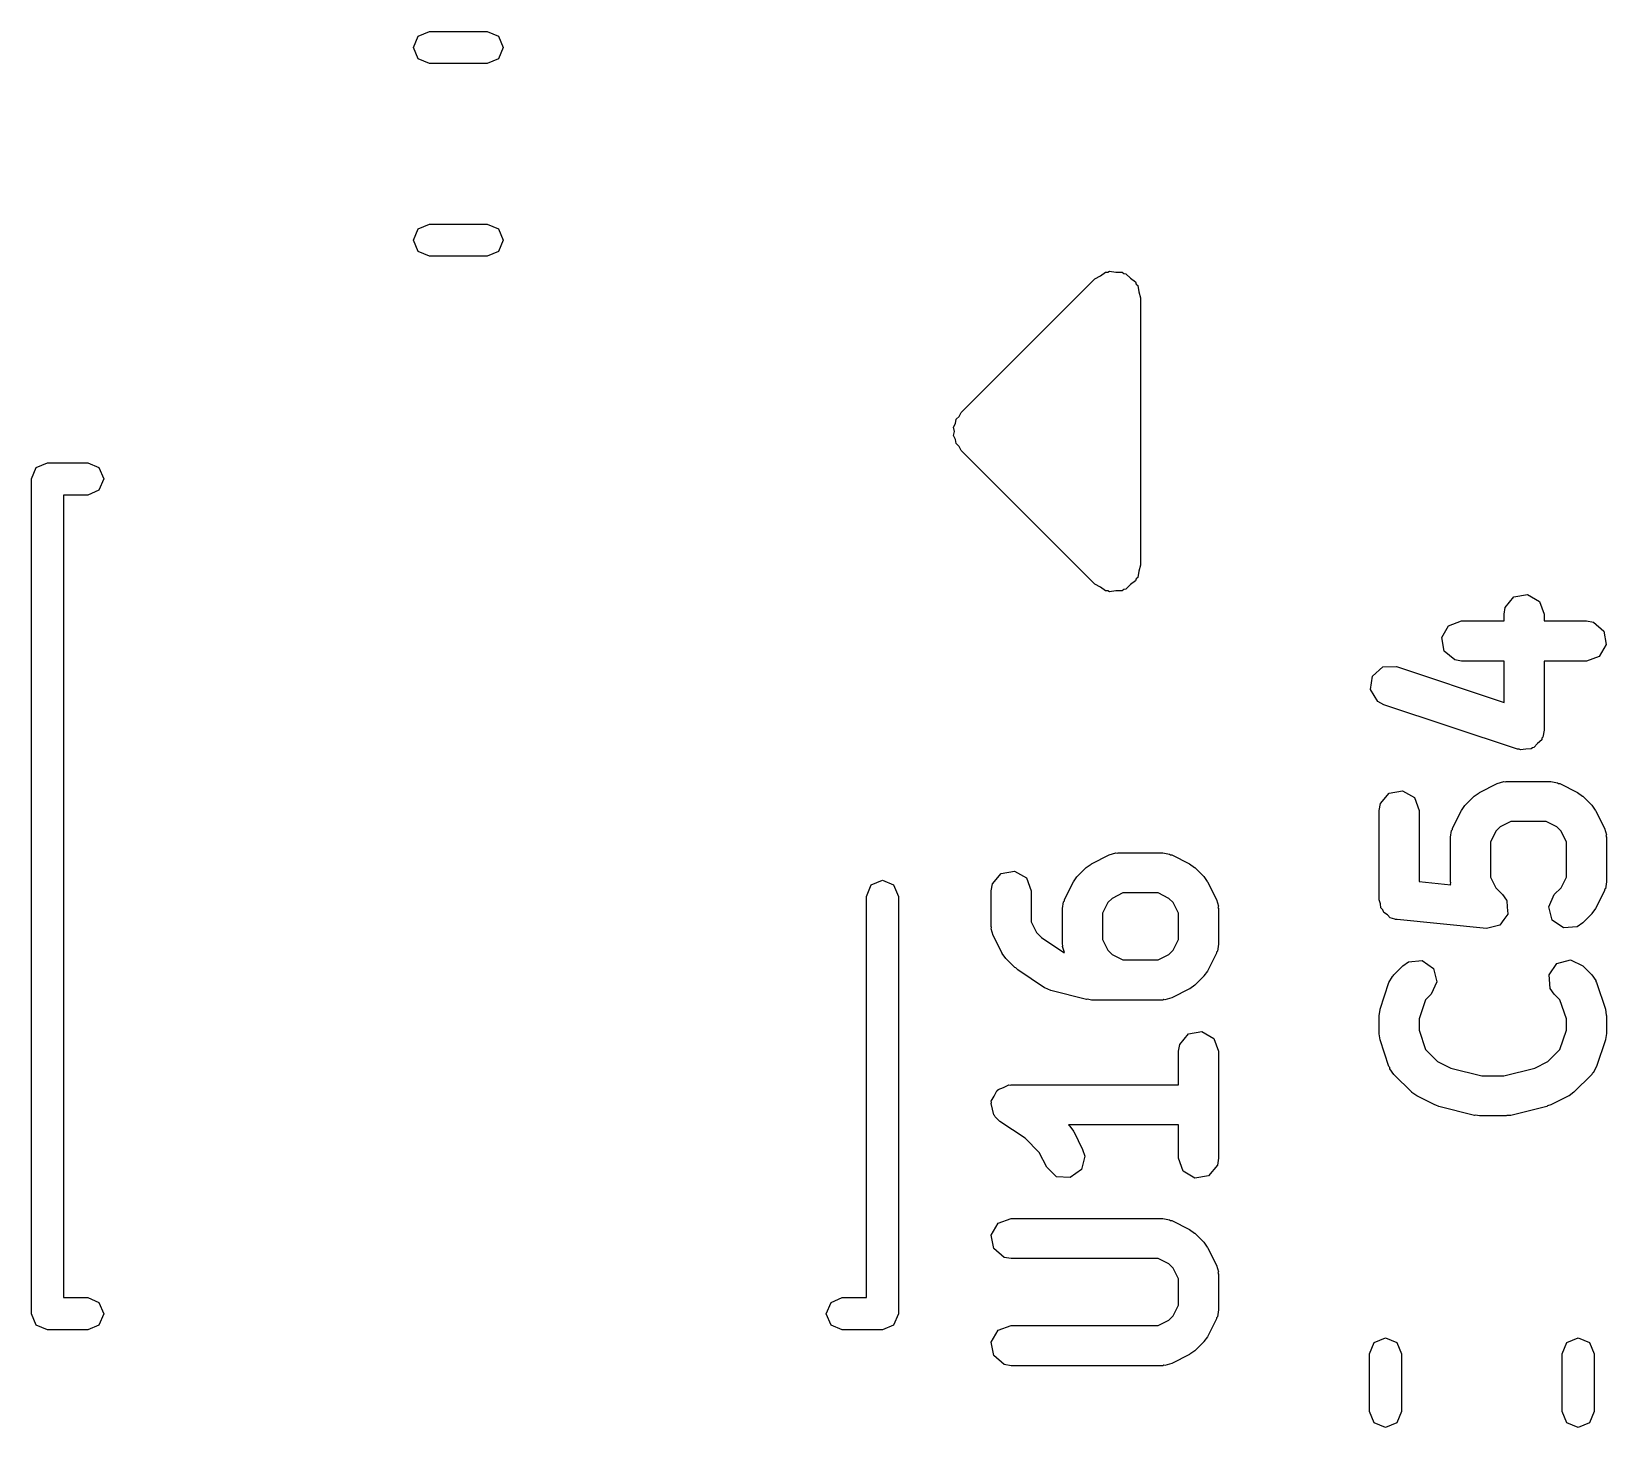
# Model space of a CAD drawing. Extents: x 72 to 186, y -144 to -85.
# Drawn here: x 119.16 to 125.04, y -96.37 to -91.16 of the extents above; entities that cross this region are included whole.
import ezdxf

# ---------------------------------------------------------------- set-up
doc = ezdxf.new("R2010")
doc.units = 0
doc.layers.add('BLACK', color=7, linetype='CONTINUOUS')

msp = doc.modelspace()

# ---------------------------------------------------------------- linework, layer by layer
at = {"layer": 'BLACK', "linetype": 'CONTINUOUS'}
for p, q in [((120.582, -91.215), (120.6, -91.1726)), ((120.6, -91.1726), (120.642, -91.155)), ((120.642, -91.155), (120.858, -91.155)), ((120.858, -91.155), (120.9, -91.1726)), ((120.9, -91.1726), (120.918, -91.215)), ((120.6, -91.2574), (120.582, -91.215)), ((120.918, -91.215), (120.9, -91.2574)), ((120.642, -91.275), (120.6, -91.2574)), ((120.858, -91.275), (120.642, -91.275)), ((120.9, -91.2574), (120.858, -91.275)), ((120.6, -91.8926), (120.642, -91.875)), ((120.642, -91.875), (120.858, -91.875)), ((120.858, -91.875), (120.9, -91.8926)), ((120.582, -91.935), (120.6, -91.8926)), ((120.6, -91.9774), (120.582, -91.935)), ((120.9, -91.8926), (120.918, -91.935)), ((120.918, -91.935), (120.9, -91.9774)), ((120.642, -91.995), (120.6, -91.9774)), ((120.858, -91.995), (120.642, -91.995)), ((120.9, -91.9774), (120.858, -91.995)), ((123.15, -92.0687), (123.169, -92.0549)), ((123.169, -92.0549), (123.177, -92.0549)), ((123.177, -92.0549), (123.184, -92.0512)), ((123.184, -92.0512), (123.207, -92.0549)), ((123.207, -92.0549), (123.231, -92.0549)), ((123.231, -92.0549), (123.237, -92.0596)), ((122.629, -92.5793), (123.129, -92.0793)), ((123.129, -92.0793), (123.15, -92.0687)), ((123.237, -92.0596), (123.245, -92.0609)), ((123.245, -92.0609), (123.262, -92.0775)), ((123.262, -92.0775), (123.281, -92.0912)), ((123.281, -92.0912), (123.283, -92.0989)), ((123.283, -92.0989), (123.289, -92.1046)), ((123.289, -92.1046), (123.293, -92.1277)), ((123.293, -92.1277), (123.3, -92.15)), ((123.3, -92.15), (123.3, -93.15)), ((122.622, -92.5934), (122.629, -92.5793)), ((122.601, -92.6344), (122.608, -92.6202)), ((122.604, -92.65), (122.601, -92.6344)), ((122.608, -92.6202), (122.611, -92.6046)), ((122.611, -92.6046), (122.622, -92.5934)), ((122.601, -92.6656), (122.604, -92.65)), ((122.608, -92.6798), (122.601, -92.6656)), ((122.611, -92.6954), (122.608, -92.6798)), ((122.622, -92.7066), (122.611, -92.6954)), ((122.629, -92.7207), (122.622, -92.7066)), ((123.129, -93.2207), (122.629, -92.7207)), ((119.155, -92.8275), (119.173, -92.7851)), ((119.173, -92.7851), (119.215, -92.7675)), ((119.215, -92.7675), (119.365, -92.7675)), ((119.365, -92.7675), (119.407, -92.7851)), ((119.407, -92.7851), (119.425, -92.8275)), ((119.155, -95.9475), (119.155, -92.8275)), ((119.407, -92.8699), (119.365, -92.8875)), ((119.425, -92.8275), (119.407, -92.8699)), ((119.365, -92.8875), (119.275, -92.8875)), ((119.275, -92.8875), (119.275, -95.8875)), ((123.293, -93.1723), (123.289, -93.1954)), ((123.3, -93.15), (123.293, -93.1723)), ((123.15, -93.2313), (123.129, -93.2207)), ((123.169, -93.2451), (123.15, -93.2313)), ((123.262, -93.2225), (123.245, -93.2391)), ((123.281, -93.2088), (123.262, -93.2225)), ((123.283, -93.2011), (123.281, -93.2088)), ((123.289, -93.1954), (123.283, -93.2011)), ((123.177, -93.2451), (123.169, -93.2451)), ((123.184, -93.2488), (123.177, -93.2451)), ((123.207, -93.2451), (123.184, -93.2488)), ((123.231, -93.2451), (123.207, -93.2451)), ((123.237, -93.2404), (123.231, -93.2451)), ((123.245, -93.2391), (123.237, -93.2404)), ((124.662, -93.3077), (124.695, -93.2684)), ((124.695, -93.2684), (124.746, -93.2595)), ((124.746, -93.2595), (124.79, -93.2851)), ((124.79, -93.2851), (124.808, -93.3333)), ((124.658, -93.3333), (124.662, -93.3077)), ((124.658, -93.3583), (124.658, -93.3333)), ((124.808, -93.3333), (124.808, -93.3583)), ((124.426, -93.4203), (124.451, -93.3759)), ((124.451, -93.3759), (124.499, -93.3583)), ((124.499, -93.3583), (124.658, -93.3583)), ((124.808, -93.3583), (124.966, -93.3583)), ((124.966, -93.3583), (124.992, -93.3629)), ((124.992, -93.3629), (125.031, -93.3958)), ((125.031, -93.3958), (125.04, -93.4464)), ((124.434, -93.4708), (124.426, -93.4203)), ((125.04, -93.4464), (125.014, -93.4908)), ((124.474, -93.5038), (124.434, -93.4708)), ((124.499, -93.5083), (124.474, -93.5038)), ((124.658, -93.5083), (124.499, -93.5083)), ((124.658, -93.6626), (124.658, -93.5083)), ((124.966, -93.5083), (124.808, -93.5083)), ((124.808, -93.5083), (124.808, -93.7667)), ((125.014, -93.4908), (124.966, -93.5083)), ((124.159, -93.615), (124.167, -93.5643)), ((124.167, -93.5643), (124.205, -93.5302)), ((124.205, -93.5302), (124.256, -93.5288)), ((124.256, -93.5288), (124.658, -93.6626)), ((124.186, -93.6587), (124.159, -93.615)), ((124.209, -93.6712), (124.186, -93.6587)), ((124.709, -93.8378), (124.209, -93.6712)), ((124.783, -93.8159), (124.77, -93.8316)), ((124.799, -93.8024), (124.783, -93.8159)), ((124.803, -93.7923), (124.799, -93.7967)), ((124.799, -93.7967), (124.799, -93.8024)), ((124.808, -93.7667), (124.803, -93.7923)), ((124.715, -93.8377), (124.709, -93.8378)), ((124.72, -93.8405), (124.715, -93.8377)), ((124.74, -93.837), (124.72, -93.8405)), ((124.76, -93.8364), (124.74, -93.837)), ((124.765, -93.8326), (124.76, -93.8364)), ((124.77, -93.8316), (124.765, -93.8326)), ((124.229, -94.0017), (124.279, -93.9928)), ((124.279, -93.9928), (124.323, -94.0185)), ((124.566, -93.9996), (124.632, -93.9663)), ((124.632, -93.9663), (124.657, -93.9588)), ((124.657, -93.9588), (124.662, -93.9599)), ((124.662, -93.9599), (124.666, -93.9583)), ((124.666, -93.9583), (124.833, -93.9583)), ((124.833, -93.9583), (124.858, -93.9629)), ((124.858, -93.9629), (124.862, -93.9657)), ((124.862, -93.9657), (124.866, -93.9663)), ((124.866, -93.9663), (124.933, -93.9996)), ((124.191, -94.0667), (124.196, -94.041)), ((124.196, -94.041), (124.229, -94.0017)), ((124.323, -94.0185), (124.341, -94.0667)), ((124.499, -94.0665), (124.512, -94.0484)), ((124.512, -94.0484), (124.513, -94.047)), ((124.513, -94.047), (124.546, -94.0136)), ((124.546, -94.0136), (124.565, -94.0008)), ((124.565, -94.0008), (124.566, -93.9996)), ((124.933, -93.9996), (124.951, -94.0129)), ((124.951, -94.0129), (124.952, -94.0136)), ((124.952, -94.0136), (124.986, -94.047)), ((124.986, -94.047), (124.999, -94.0653)), ((124.191, -94.4), (124.191, -94.0667)), ((124.341, -94.0667), (124.341, -94.3321)), ((124.466, -94.1331), (124.499, -94.0665)), ((124.684, -94.1083), (124.644, -94.1283)), ((124.815, -94.1083), (124.684, -94.1083)), ((124.855, -94.1283), (124.815, -94.1083)), ((124.999, -94.0653), (125, -94.0665)), ((125, -94.0665), (125.033, -94.1331)), ((124.458, -94.1667), (124.462, -94.141)), ((124.458, -94.3333), (124.458, -94.1667)), ((124.462, -94.141), (124.465, -94.1376)), ((124.465, -94.1376), (124.466, -94.1331)), ((124.628, -94.1444), (124.608, -94.1844)), ((124.644, -94.1283), (124.628, -94.1444)), ((124.871, -94.1444), (124.855, -94.1283)), ((124.891, -94.1844), (124.871, -94.1444)), ((125.033, -94.1331), (125.041, -94.1581)), ((125.041, -94.1581), (125.039, -94.1625)), ((125.039, -94.1625), (125.041, -94.1667)), ((125.041, -94.1667), (125.041, -94.3333)), ((123.116, -94.2663), (123.182, -94.2329)), ((123.182, -94.2329), (123.207, -94.2255)), ((123.207, -94.2255), (123.212, -94.2265)), ((123.212, -94.2265), (123.216, -94.225)), ((123.216, -94.225), (123.383, -94.225)), ((123.383, -94.225), (123.408, -94.2295)), ((123.408, -94.2295), (123.412, -94.2324)), ((123.412, -94.2324), (123.416, -94.2329)), ((123.416, -94.2329), (123.483, -94.2663)), ((124.608, -94.1844), (124.608, -94.3156)), ((124.891, -94.3156), (124.891, -94.1844)), ((122.779, -94.3017), (122.829, -94.2928)), ((122.829, -94.2928), (122.873, -94.3185)), ((123.063, -94.3136), (123.096, -94.2803)), ((123.096, -94.2803), (123.115, -94.2674)), ((123.115, -94.2674), (123.116, -94.2663)), ((123.483, -94.2663), (123.501, -94.2796)), ((123.501, -94.2796), (123.502, -94.2803)), ((123.502, -94.2803), (123.536, -94.3136)), ((122.275, -94.3875), (122.293, -94.3451)), ((122.293, -94.3451), (122.335, -94.3275)), ((122.335, -94.3275), (122.377, -94.3451)), ((122.377, -94.3451), (122.395, -94.3875)), ((122.741, -94.3667), (122.746, -94.341)), ((122.746, -94.341), (122.779, -94.3017)), ((122.873, -94.3185), (122.891, -94.3667)), ((123.016, -94.3998), (123.049, -94.3331)), ((123.049, -94.3331), (123.062, -94.3151)), ((123.062, -94.3151), (123.063, -94.3136)), ((123.536, -94.3136), (123.549, -94.332)), ((123.549, -94.332), (123.55, -94.3331)), ((123.55, -94.3331), (123.583, -94.3998)), ((124.341, -94.3321), (124.459, -94.3439)), ((124.459, -94.3375), (124.458, -94.3333)), ((124.458, -94.3419), (124.459, -94.3375)), ((124.459, -94.3439), (124.458, -94.3419)), ((124.608, -94.3156), (124.628, -94.3556)), ((124.871, -94.3556), (124.891, -94.3156)), ((125.041, -94.3333), (125.037, -94.359)), ((122.275, -95.8875), (122.275, -94.3875)), ((122.395, -94.3875), (122.395, -95.9475)), ((122.741, -94.5), (122.741, -94.3667)), ((122.891, -94.3667), (122.891, -94.4823)), ((123.008, -94.4333), (123.012, -94.4077)), ((123.012, -94.4077), (123.015, -94.4042)), ((123.015, -94.4042), (123.016, -94.3998)), ((123.178, -94.4111), (123.158, -94.451)), ((123.194, -94.395), (123.178, -94.4111)), ((123.234, -94.375), (123.194, -94.395)), ((123.365, -94.375), (123.234, -94.375)), ((123.405, -94.395), (123.365, -94.375)), ((123.421, -94.4111), (123.405, -94.395)), ((123.441, -94.451), (123.421, -94.4111)), ((123.583, -94.3998), (123.591, -94.4248)), ((124.196, -94.415), (124.191, -94.4)), ((124.628, -94.3556), (124.652, -94.3803)), ((124.652, -94.3803), (124.667, -94.4016)), ((124.667, -94.4016), (124.667, -94.4021)), ((124.667, -94.4021), (124.668, -94.4025)), ((124.668, -94.4025), (124.67, -94.4276)), ((124.825, -94.4268), (124.846, -94.3803)), ((124.846, -94.3803), (124.871, -94.3556)), ((125.033, -94.3669), (125, -94.4335)), ((125.034, -94.3624), (125.033, -94.3669)), ((125.037, -94.359), (125.034, -94.3624)), ((123.008, -94.5667), (123.008, -94.4333)), ((123.158, -94.451), (123.158, -94.549)), ((123.441, -94.549), (123.441, -94.451)), ((123.591, -94.4248), (123.589, -94.4291)), ((123.589, -94.4291), (123.591, -94.4333)), ((123.591, -94.4333), (123.591, -94.5667)), ((124.198, -94.4309), (124.196, -94.415)), ((124.205, -94.4384), (124.198, -94.4309)), ((124.209, -94.4482), (124.205, -94.4384)), ((124.222, -94.4562), (124.209, -94.4482)), ((124.233, -94.4676), (124.222, -94.4562)), ((124.25, -94.4723), (124.233, -94.4676)), ((124.672, -94.4536), (124.657, -94.4741)), ((124.67, -94.4276), (124.672, -94.4527)), ((124.672, -94.4527), (124.672, -94.4531)), ((124.672, -94.4531), (124.672, -94.4536)), ((124.838, -94.4763), (124.825, -94.4268)), ((124.986, -94.453), (124.952, -94.4864)), ((125, -94.4335), (124.986, -94.4516)), ((124.986, -94.4516), (124.986, -94.453)), ((122.743, -94.5042), (122.741, -94.5)), ((122.742, -94.5086), (122.743, -94.5042)), ((122.749, -94.5335), (122.742, -94.5086)), ((122.891, -94.4823), (122.911, -94.5222)), ((122.911, -94.5222), (122.93, -94.5417)), ((124.253, -94.4739), (124.25, -94.4723)), ((124.255, -94.4736), (124.253, -94.4739)), ((124.259, -94.4746), (124.255, -94.4736)), ((124.592, -94.508), (124.259, -94.4746)), ((124.593, -94.508), (124.592, -94.5078)), ((124.592, -94.5078), (124.592, -94.508)), ((124.617, -94.5015), (124.593, -94.508)), ((124.642, -94.4953), (124.617, -94.5015)), ((124.657, -94.4741), (124.642, -94.4948)), ((124.642, -94.4948), (124.642, -94.4949)), ((124.642, -94.4949), (124.642, -94.4953)), ((124.88, -94.5058), (124.838, -94.4763)), ((124.931, -94.5013), (124.88, -94.5058)), ((124.952, -94.4864), (124.931, -94.5013)), ((122.782, -94.6002), (122.749, -94.5335)), ((122.93, -94.5417), (123.013, -94.5971)), ((123.009, -94.5709), (123.008, -94.5667)), ((123.008, -94.5752), (123.009, -94.5709)), ((123.015, -94.5974), (123.008, -94.5752)), ((123.158, -94.549), (123.178, -94.5889)), ((123.421, -94.5889), (123.441, -94.549)), ((123.591, -94.5667), (123.587, -94.5923)), ((122.783, -94.6013), (122.782, -94.6002)), ((122.796, -94.6197), (122.783, -94.6013)), ((122.83, -94.653), (122.796, -94.6197)), ((123.013, -94.5971), (123.015, -94.5974)), ((123.178, -94.5889), (123.194, -94.605)), ((123.194, -94.605), (123.234, -94.625)), ((123.234, -94.625), (123.365, -94.625)), ((123.365, -94.625), (123.405, -94.605)), ((123.405, -94.605), (123.421, -94.5889)), ((123.583, -94.6002), (123.55, -94.6669)), ((123.584, -94.5958), (123.583, -94.6002)), ((123.587, -94.5923), (123.584, -94.5958)), ((124.28, -94.647), (124.301, -94.632)), ((124.301, -94.632), (124.352, -94.6276)), ((124.352, -94.6276), (124.394, -94.657)), ((124.827, -94.6806), (124.856, -94.6386)), ((124.856, -94.6386), (124.906, -94.6253)), ((124.906, -94.6253), (124.952, -94.647)), ((122.833, -94.6545), (122.83, -94.653)), ((122.841, -94.6624), (122.833, -94.6545)), ((122.941, -94.7291), (122.841, -94.6624)), ((123.536, -94.6864), (123.502, -94.7197)), ((123.55, -94.6669), (123.536, -94.6849)), ((123.536, -94.6849), (123.536, -94.6864)), ((124.228, -94.7096), (124.241, -94.6867)), ((124.241, -94.6867), (124.244, -94.6844)), ((124.244, -94.6844), (124.246, -94.6803)), ((124.246, -94.6803), (124.28, -94.647)), ((124.394, -94.657), (124.407, -94.7065)), ((124.831, -94.7317), (124.827, -94.6806)), ((124.952, -94.647), (124.986, -94.6803)), ((124.986, -94.6803), (125.001, -94.7016)), ((125.001, -94.7016), (125.001, -94.7061)), ((122.942, -94.7292), (122.941, -94.7291)), ((122.965, -94.7394), (122.942, -94.7292)), ((123.098, -94.7728), (122.965, -94.7394)), ((123.483, -94.7337), (123.416, -94.7671)), ((123.484, -94.7326), (123.483, -94.7337)), ((123.502, -94.7197), (123.484, -94.7326)), ((124.195, -94.8096), (124.228, -94.7096)), ((124.386, -94.753), (124.365, -94.7738)), ((124.407, -94.7065), (124.386, -94.753)), ((124.846, -94.753), (124.831, -94.7317)), ((124.867, -94.7738), (124.846, -94.753)), ((125.001, -94.7061), (125.004, -94.7096)), ((125.004, -94.7096), (125.037, -94.8096)), ((123.101, -94.7724), (123.098, -94.7728)), ((123.116, -94.775), (123.101, -94.7724)), ((123.383, -94.775), (123.116, -94.775)), ((123.387, -94.7735), (123.383, -94.775)), ((123.391, -94.7745), (123.387, -94.7735)), ((123.416, -94.7671), (123.391, -94.7745)), ((124.191, -94.8333), (124.195, -94.8113)), ((124.195, -94.8113), (124.195, -94.8096)), ((124.365, -94.7738), (124.341, -94.8455)), ((124.891, -94.8455), (124.867, -94.7738)), ((125.037, -94.8096), (125.04, -94.8318)), ((124.191, -94.9), (124.191, -94.8333)), ((124.341, -94.8455), (124.341, -94.8878)), ((124.891, -94.8878), (124.891, -94.8455)), ((125.04, -94.8318), (125.041, -94.8333)), ((125.041, -94.8333), (125.041, -94.9)), ((123.441, -94.9667), (123.446, -94.941)), ((123.446, -94.941), (123.479, -94.9017)), ((123.479, -94.9017), (123.529, -94.8928)), ((123.529, -94.8928), (123.573, -94.9185)), ((123.573, -94.9185), (123.591, -94.9667)), ((124.192, -94.9015), (124.191, -94.9)), ((124.195, -94.9237), (124.192, -94.9015)), ((124.228, -95.0237), (124.195, -94.9237)), ((124.341, -94.8878), (124.365, -94.9595)), ((124.867, -94.9595), (124.891, -94.8878)), ((125.037, -94.9237), (125.004, -95.0237)), ((125.041, -94.9), (125.037, -94.9221)), ((125.037, -94.9221), (125.037, -94.9237)), ((123.441, -95.0917), (123.441, -94.9667)), ((123.591, -94.9667), (123.591, -95.3667)), ((124.365, -94.9595), (124.41, -95.005)), ((124.822, -95.005), (124.867, -94.9595)), ((124.231, -95.0272), (124.228, -95.0237)), ((124.231, -95.0317), (124.231, -95.0272)), ((124.246, -95.053), (124.231, -95.0317)), ((124.313, -95.1197), (124.246, -95.053)), ((124.41, -95.005), (124.459, -95.0292)), ((124.459, -95.0292), (124.575, -95.0583)), ((124.575, -95.0583), (124.657, -95.0583)), ((124.657, -95.0583), (124.773, -95.0292)), ((124.773, -95.0292), (124.822, -95.005)), ((124.986, -95.053), (124.919, -95.1197)), ((124.988, -95.049), (124.986, -95.053)), ((124.991, -95.0466), (124.988, -95.049)), ((125.004, -95.0237), (124.991, -95.0466)), ((122.753, -95.1348), (122.762, -95.1149)), ((122.762, -95.1149), (122.766, -95.1129)), ((122.766, -95.1129), (122.768, -95.1092)), ((122.768, -95.1092), (122.788, -95.1018)), ((122.788, -95.1018), (122.808, -95.0921)), ((122.808, -95.0921), (122.812, -95.0931)), ((122.812, -95.0931), (122.816, -95.0917)), ((122.816, -95.0917), (123.441, -95.0917)), ((122.741, -95.1618), (122.743, -95.1579)), ((122.747, -95.1827), (122.741, -95.1618)), ((122.742, -95.1536), (122.753, -95.1348)), ((122.743, -95.1579), (122.742, -95.1536)), ((124.314, -95.1204), (124.313, -95.1197)), ((124.332, -95.1337), (124.314, -95.1204)), ((124.399, -95.1671), (124.332, -95.1337)), ((124.403, -95.1675), (124.399, -95.1671)), ((124.415, -95.1728), (124.403, -95.1675)), ((124.548, -95.2061), (124.415, -95.1728)), ((124.818, -95.1728), (124.684, -95.2061)), ((124.82, -95.1708), (124.818, -95.1728)), ((124.833, -95.1671), (124.82, -95.1708)), ((124.9, -95.1337), (124.833, -95.1671)), ((124.901, -95.1326), (124.9, -95.1337)), ((124.919, -95.1197), (124.901, -95.1326)), ((122.751, -95.2042), (122.747, -95.1827)), ((122.754, -95.2069), (122.751, -95.2042)), ((122.756, -95.2111), (122.754, -95.2069)), ((122.774, -95.2291), (122.756, -95.2111)), ((122.868, -95.2916), (122.774, -95.2291)), ((124.551, -95.2057), (124.548, -95.2061)), ((124.566, -95.2083), (124.551, -95.2057)), ((124.666, -95.2083), (124.566, -95.2083)), ((124.669, -95.2071), (124.666, -95.2083)), ((124.684, -95.2061), (124.669, -95.2071)), ((122.921, -95.3444), (122.868, -95.2916)), ((123.441, -95.2417), (123.03, -95.2417)), ((123.03, -95.2417), (123.036, -95.247)), ((123.036, -95.247), (123.049, -95.2653)), ((123.049, -95.2653), (123.05, -95.2665)), ((123.05, -95.2665), (123.083, -95.3331)), ((123.441, -95.3667), (123.441, -95.2417)), ((122.949, -95.4002), (122.921, -95.3444)), ((123.083, -95.3331), (123.091, -95.3581)), ((122.986, -95.4355), (122.949, -95.4002)), ((123.079, -95.408), (123.037, -95.4386)), ((123.091, -95.3581), (123.079, -95.408)), ((123.459, -95.4149), (123.441, -95.3667)), ((123.587, -95.3923), (123.554, -95.4316)), ((123.591, -95.3667), (123.587, -95.3923)), ((123.037, -95.4386), (122.986, -95.4355)), ((123.503, -95.4405), (123.459, -95.4149)), ((123.554, -95.4316), (123.503, -95.4405)), ((122.742, -95.6536), (122.768, -95.6092)), ((122.768, -95.6092), (122.816, -95.5917)), ((122.816, -95.5917), (123.383, -95.5917)), ((123.383, -95.5917), (123.408, -95.5962)), ((123.408, -95.5962), (123.412, -95.5991)), ((123.412, -95.5991), (123.416, -95.5996)), ((123.416, -95.5996), (123.483, -95.6329)), ((123.483, -95.6329), (123.501, -95.6463)), ((123.501, -95.6463), (123.502, -95.647)), ((123.502, -95.647), (123.536, -95.6803)), ((122.751, -95.7042), (122.742, -95.6536)), ((122.79, -95.7371), (122.751, -95.7042)), ((123.536, -95.6803), (123.549, -95.6987)), ((123.549, -95.6987), (123.55, -95.6998)), ((123.55, -95.6998), (123.583, -95.7665)), ((122.816, -95.7417), (122.79, -95.7371)), ((123.365, -95.7417), (122.816, -95.7417)), ((123.405, -95.7616), (123.365, -95.7417)), ((123.421, -95.7778), (123.405, -95.7616)), ((123.441, -95.8177), (123.421, -95.7778)), ((123.441, -95.9156), (123.441, -95.8177)), ((123.583, -95.7665), (123.591, -95.7914)), ((123.591, -95.7914), (123.589, -95.7958)), ((123.589, -95.7958), (123.591, -95.8)), ((123.591, -95.8), (123.591, -95.9333)), ((119.275, -95.8875), (119.365, -95.8875)), ((119.365, -95.8875), (119.407, -95.9051)), ((119.407, -95.9051), (119.425, -95.9475)), ((122.125, -95.9475), (122.143, -95.9051)), ((122.143, -95.9051), (122.185, -95.8875)), ((122.185, -95.8875), (122.275, -95.8875)), ((123.421, -95.9556), (123.441, -95.9156)), ((123.591, -95.9333), (123.587, -95.959)), ((119.173, -95.9899), (119.155, -95.9475)), ((119.155, -95.9475), (119.155, -95.9475)), ((119.215, -96.0075), (119.173, -95.9899)), ((119.407, -95.9899), (119.365, -96.0075)), ((119.425, -95.9475), (119.407, -95.9899)), ((122.143, -95.9899), (122.125, -95.9475)), ((122.185, -96.0075), (122.143, -95.9899)), ((122.377, -95.9899), (122.335, -96.0075)), ((122.395, -95.9475), (122.377, -95.9899)), ((122.768, -96.0092), (122.816, -95.9917)), ((122.816, -95.9917), (123.365, -95.9917)), ((123.365, -95.9917), (123.405, -95.9717)), ((123.405, -95.9717), (123.421, -95.9556)), ((123.583, -95.9669), (123.55, -96.0335)), ((123.584, -95.9624), (123.583, -95.9669)), ((123.587, -95.959), (123.584, -95.9624)), ((119.365, -96.0075), (119.215, -96.0075)), ((122.335, -96.0075), (122.185, -96.0075)), ((122.742, -96.0536), (122.768, -96.0092)), ((122.751, -96.1042), (122.742, -96.0536)), ((123.536, -96.053), (123.502, -96.0864)), ((123.55, -96.0335), (123.536, -96.0515)), ((123.536, -96.0515), (123.536, -96.053)), ((124.155, -96.0972), (124.173, -96.0547)), ((124.173, -96.0547), (124.215, -96.0372)), ((124.215, -96.0372), (124.257, -96.0547)), ((124.257, -96.0547), (124.275, -96.0972)), ((124.875, -96.0972), (124.893, -96.0547)), ((124.893, -96.0547), (124.935, -96.0372)), ((124.935, -96.0372), (124.977, -96.0547)), ((124.977, -96.0547), (124.995, -96.0972)), ((122.79, -96.1371), (122.751, -96.1042)), ((123.483, -96.1004), (123.416, -96.1337)), ((123.484, -96.0992), (123.483, -96.1004)), ((123.502, -96.0864), (123.484, -96.0992)), ((124.155, -96.3128), (124.155, -96.0972)), ((124.275, -96.0972), (124.275, -96.3128)), ((124.875, -96.3128), (124.875, -96.0972)), ((124.995, -96.0972), (124.995, -96.3128)), ((122.816, -96.1417), (122.79, -96.1371)), ((123.383, -96.1417), (122.816, -96.1417)), ((123.387, -96.1401), (123.383, -96.1417)), ((123.391, -96.1412), (123.387, -96.1401)), ((123.416, -96.1337), (123.391, -96.1412)), ((124.173, -96.3553), (124.155, -96.3128)), ((124.275, -96.3128), (124.257, -96.3553)), ((124.893, -96.3553), (124.875, -96.3128)), ((124.995, -96.3128), (124.977, -96.3553)), ((124.215, -96.3728), (124.173, -96.3553)), ((124.257, -96.3553), (124.215, -96.3728)), ((124.935, -96.3728), (124.893, -96.3553)), ((124.977, -96.3553), (124.935, -96.3728))]:
    msp.add_line(p, q, dxfattribs=at)

doc.saveas('drawing.dxf')
